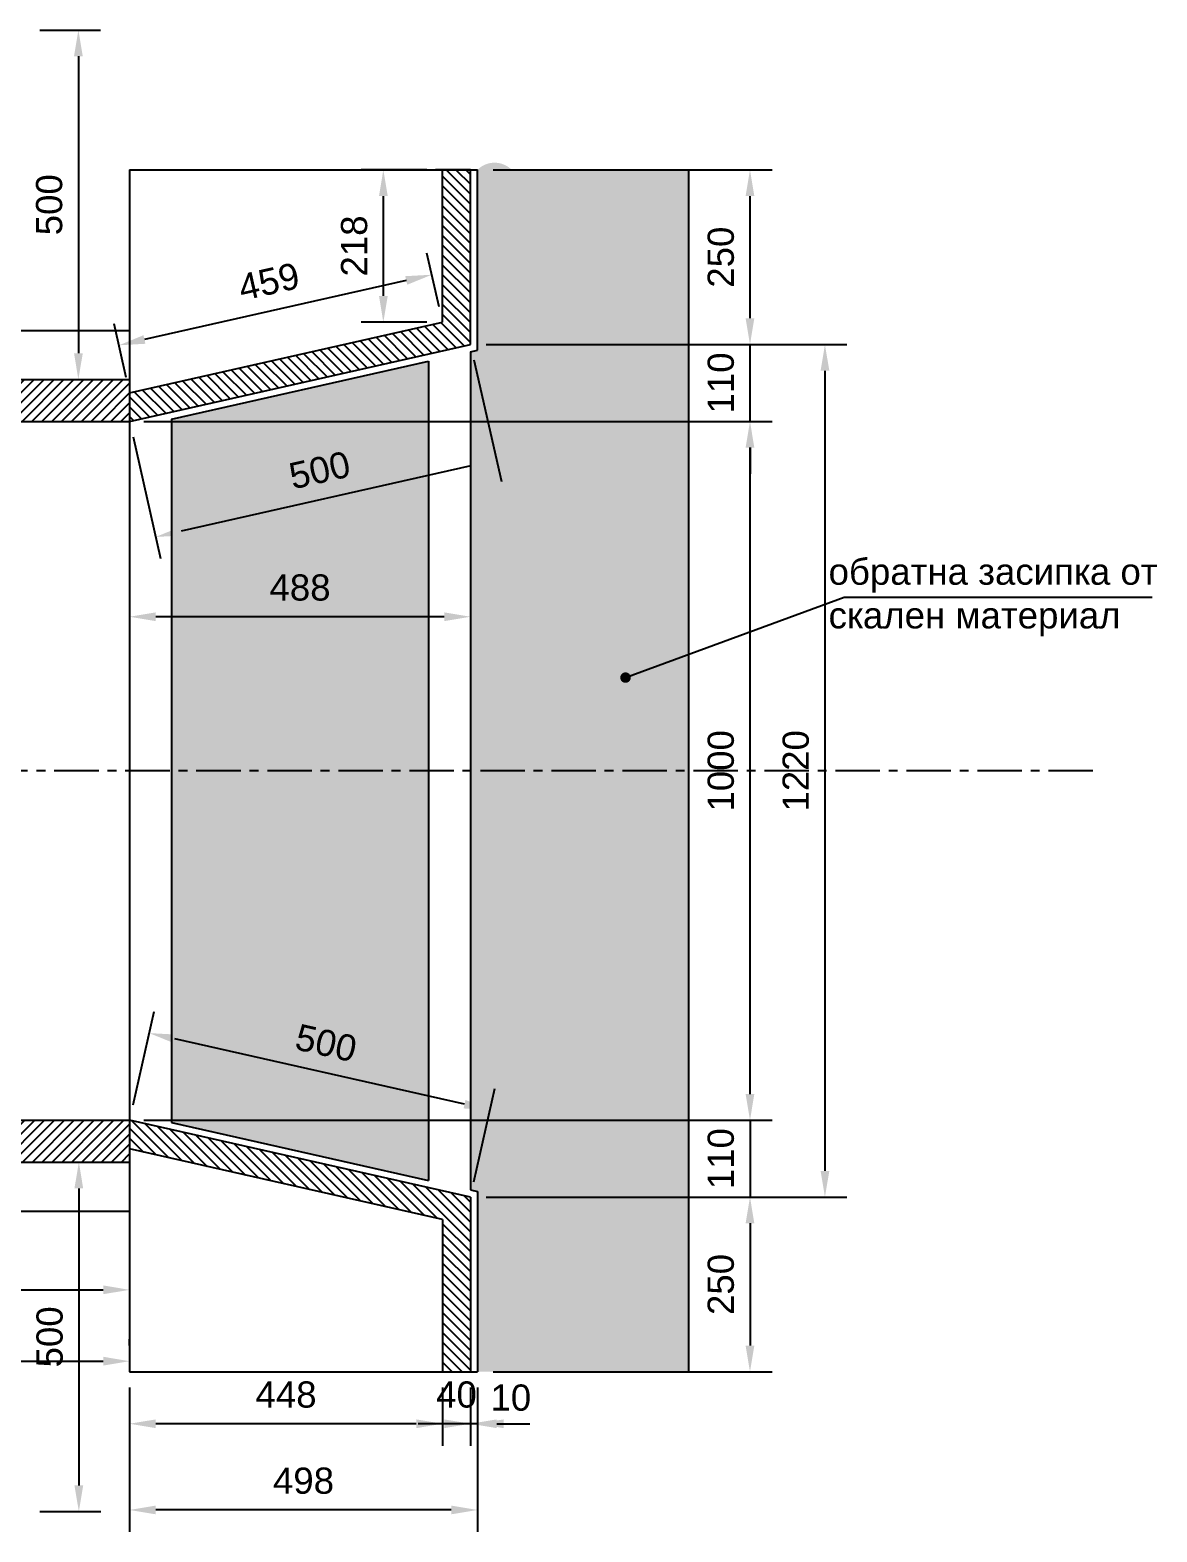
# Model space of a CAD drawing. Header units: centimetres. Extents: x 8495135 to 959133560, y 4530079 to 463453963.
# Drawn here: x 958981156 to 958982768, y 463411396 to 463413545 of the extents above; entities that cross this region are included whole.
import ezdxf

# ---------------------------------------------------------------- set-up
doc = ezdxf.new("R2010")
doc.units = ezdxf.units.CM
doc.header["$LTSCALE"] = 0.1
doc.linetypes.add('CENTER', pattern=[50.8, 31.75, -6.35, 6.35, -6.35])
for name, color, linetype in [('br_dimension', 1, 'Continuous'), ('br_hatch', 9, 'Continuous'), ('br_hatch_dark', 8, 'Continuous'), ('br_view_yellow', 2, 'Continuous')]:
    doc.layers.add(name, color=color, linetype=linetype)
doc.styles.add('MM 1 to 150', font='arial.ttf', dxfattribs={"height": 37.5})
doc.styles.add('MM_ARIAL', font='arial.ttf')
doc.dimstyles.new('MM DIM 1 to 150', dxfattribs={"dimscale": 15, "dimtxt": 2.5, "dimasz": 2.5, "dimexe": 2.1, "dimexo": 1.5, "dimgap": 1.5, "dimtad": 1, "dimdec": 0, "dimdsep": 46, "dimtxsty": 'MM_ARIAL', "dimcen": 3, "dimclrd": 1, "dimclre": 1, "dimclrt": 7, "dimaunit": 2, "dimadec": 1, "dimazin": 0, "dimtp": 100, "dimtm": 3, "dimtfac": 1, "dimtdec": 0, "dimtix": 1, "dimtmove": 0, "dimatfit": 3, "dimfxl": 0, "dimtolj": 1, "dimtzin": 0, "dimarcsym": 0})
pattern_1 = [(135, (950484480.079, 458887364.231), (-7.071067812, -7.071067812), [])]

# ---------------------------------------------------------------- blocks, each defined once
blk = doc.blocks.new('*D227')
at = {"layer": 'br_dimension', "color": 1, "lineweight": -2, "transparency": 16777216}
for p, q in [((958978298.3, 463411832.7), (958978298.3, 463411608.9)), ((958981298.3, 463411662.9), (958981298.3, 463411671.9)), ((958978335.8, 463411640.4), (958981260.8, 463411640.4))]:
    blk.add_line(p, q, dxfattribs=at)
at = {"layer": 'br_dimension', "color": 1, "transparency": 16777216}
for points in [[(958978335.8, 463411646.7), (958978335.8, 463411634.2), (958978298.3, 463411640.4)], [(958981260.8, 463411646.7), (958981260.8, 463411634.2), (958981298.3, 463411640.4)]]:
    blk.add_solid(points, dxfattribs=at)
at = {"layer": 'br_dimension', "color": 7, "transparency": 16777216, "insert": (958979798.3, 463411682.1), "char_height": 37.5, "attachment_point": 5, "style": 'MM_ARIAL'}
blk.add_mtext('\\A1;3000', dxfattribs=at)
blk = doc.blocks.new('*D230')
at = {"layer": 'br_dimension', "color": 1, "lineweight": -2, "transparency": 16777216}
for p, q in [((958979798.3, 463411832.7), (958979798.3, 463411711)), ((958981298.3, 463411832.7), (958981298.3, 463411711)), ((958979835.8, 463411742.5), (958981260.8, 463411742.5))]:
    blk.add_line(p, q, dxfattribs=at)
at = {"layer": 'br_dimension', "color": 1, "transparency": 16777216}
for points in [[(958979835.8, 463411748.8), (958979835.8, 463411736.3), (958979798.3, 463411742.5)], [(958981260.8, 463411748.8), (958981260.8, 463411736.3), (958981298.3, 463411742.5)]]:
    blk.add_solid(points, dxfattribs=at)
at = {"layer": 'br_dimension', "color": 7, "transparency": 16777216, "insert": (958980548.3, 463411784.1), "char_height": 37.5, "attachment_point": 5, "style": 'MM_ARIAL'}
blk.add_mtext('\\A1;1500', dxfattribs=at)
blk = doc.blocks.new('*D302')
at = {"layer": 'br_dimension', "color": 1, "lineweight": -2, "transparency": 16777216}
for p, q in [((958982186, 463413132.7), (958982186, 463413170.2)), ((958981808.6, 463413095.2), (958982217.5, 463413095.2)), ((958982186, 463412985.2), (958982186, 463413095.2)), ((958981318.8, 463412985.2), (958982217.5, 463412985.2)), ((958982186, 463412947.7), (958982186, 463412910.2))]:
    blk.add_line(p, q, dxfattribs=at)
at = {"layer": 'br_dimension', "color": 1, "transparency": 16777216}
for points in [[(958982179.7, 463413132.7), (958982192.2, 463413132.7), (958982186, 463413095.2)], [(958982179.7, 463412947.7), (958982192.2, 463412947.7), (958982186, 463412985.2)]]:
    blk.add_solid(points, dxfattribs=at)
at = {"layer": 'br_dimension', "color": 7, "transparency": 16777216, "insert": (958982144.4, 463413040.2), "char_height": 37.5, "attachment_point": 5, "rotation": 90, "style": 'MM_ARIAL'}
blk.add_mtext('\\A1;110', dxfattribs=at)
blk = doc.blocks.new('*D303')
at = {"layer": 'br_dimension', "color": 1, "lineweight": -2, "transparency": 16777216}
for p, q in [((958981318.8, 463412985.2), (958982217.5, 463412985.2)), ((958982186, 463412022.7), (958982186, 463412947.7)), ((958981318.8, 463411985.2), (958982217.5, 463411985.2))]:
    blk.add_line(p, q, dxfattribs=at)
at = {"layer": 'br_dimension', "color": 1, "transparency": 16777216}
for points in [[(958982179.7, 463412947.7), (958982192.2, 463412947.7), (958982186, 463412985.2)], [(958982179.7, 463412022.7), (958982192.2, 463412022.7), (958982186, 463411985.2)]]:
    blk.add_solid(points, dxfattribs=at)
at = {"layer": 'br_dimension', "color": 7, "transparency": 16777216, "insert": (958982144.4, 463412485.2), "char_height": 37.5, "attachment_point": 5, "rotation": 90, "style": 'MM_ARIAL'}
blk.add_mtext('\\A1;1000', dxfattribs=at)
blk = doc.blocks.new('*D304')
at = {"layer": 'br_dimension', "color": 1, "lineweight": -2, "transparency": 16777216}
for p, q in [((958981808.6, 463413095.2), (958982324.7, 463413095.2)), ((958982293.2, 463413057.7), (958982293.2, 463411912.7)), ((958981808.6, 463411875.2), (958982324.7, 463411875.2))]:
    blk.add_line(p, q, dxfattribs=at)
at = {"layer": 'br_dimension', "color": 1, "transparency": 16777216}
for points in [[(958982287, 463413057.7), (958982299.5, 463413057.7), (958982293.2, 463413095.2)], [(958982287, 463411912.7), (958982299.5, 463411912.7), (958982293.2, 463411875.2)]]:
    blk.add_solid(points, dxfattribs=at)
at = {"layer": 'br_dimension', "color": 7, "transparency": 16777216, "insert": (958982251.6, 463412485.2), "char_height": 37.5, "attachment_point": 5, "rotation": 90, "style": 'MM_ARIAL'}
blk.add_mtext('\\A1;1220', dxfattribs=at)
blk = doc.blocks.new('*D305')
at = {"layer": 'br_dimension', "color": 1, "lineweight": -2, "transparency": 16777216}
for p, q in [((958981791, 463413073.3), (958981830.3, 463412899.1)), ((958981303.3, 463412963.3), (958981342.6, 463412789.1)), ((958981786.8, 463412921.6), (958981372.2, 463412828.1))]:
    blk.add_line(p, q, dxfattribs=at)
at = {"layer": 'br_dimension', "color": 1, "transparency": 16777216}
for points in [[(958981785.4, 463412927.7), (958981788.2, 463412915.5), (958981823.4, 463412929.8)], [(958981370.8, 463412834.2), (958981373.6, 463412822), (958981335.6, 463412819.8)]]:
    blk.add_solid(points, dxfattribs=at)
at = {"layer": 'br_dimension', "color": 7, "transparency": 16777216, "insert": (958981570.3, 463412915.4), "char_height": 37.5, "attachment_point": 5, "rotation": 12.709, "style": 'MM_ARIAL'}
blk.add_mtext('\\A1;500', dxfattribs=at)
blk = doc.blocks.new('*D306')
at = {"layer": 'br_dimension', "color": 1, "lineweight": -2, "transparency": 16777216}
for p, q in [((958981818.6, 463413345.2), (958982217.5, 463413345.2)), ((958982186, 463413132.7), (958982186, 463413307.7)), ((958981808.6, 463413095.2), (958982217.5, 463413095.2))]:
    blk.add_line(p, q, dxfattribs=at)
at = {"layer": 'br_dimension', "color": 1, "transparency": 16777216}
for points in [[(958982179.7, 463413307.7), (958982192.2, 463413307.7), (958982186, 463413345.2)], [(958982179.7, 463413132.7), (958982192.2, 463413132.7), (958982186, 463413095.2)]]:
    blk.add_solid(points, dxfattribs=at)
at = {"layer": 'br_dimension', "color": 7, "transparency": 16777216, "insert": (958982144.4, 463413220.2), "char_height": 37.5, "attachment_point": 5, "rotation": 90, "style": 'MM_ARIAL'}
blk.add_mtext('\\A1;250', dxfattribs=at)
blk = doc.blocks.new('*D307')
at = {"layer": 'br_dimension', "color": 1, "lineweight": -2, "transparency": 16777216}
for p, q in [((958982186, 463412022.7), (958982186, 463412060.2)), ((958981318.8, 463411985.2), (958982217.5, 463411985.2)), ((958982186, 463411985.2), (958982186, 463411875.2)), ((958981808.6, 463411875.2), (958982217.5, 463411875.2)), ((958982186, 463411837.7), (958982186, 463411800.2))]:
    blk.add_line(p, q, dxfattribs=at)
at = {"layer": 'br_dimension', "color": 1, "transparency": 16777216}
for points in [[(958982179.7, 463412022.7), (958982192.2, 463412022.7), (958982186, 463411985.2)], [(958982179.7, 463411837.7), (958982192.2, 463411837.7), (958982186, 463411875.2)]]:
    blk.add_solid(points, dxfattribs=at)
at = {"layer": 'br_dimension', "color": 7, "transparency": 16777216, "insert": (958982144.4, 463411930.2), "char_height": 37.5, "attachment_point": 5, "rotation": 90, "style": 'MM_ARIAL'}
blk.add_mtext('\\A1;110', dxfattribs=at)
blk = doc.blocks.new('*D308')
at = {"layer": 'br_dimension', "color": 1, "lineweight": -2, "transparency": 16777216}
for p, q in [((958981808.6, 463411875.2), (958982217.5, 463411875.2)), ((958982186, 463411837.7), (958982186, 463411662.7)), ((958981818.6, 463411625.2), (958982217.5, 463411625.2))]:
    blk.add_line(p, q, dxfattribs=at)
at = {"layer": 'br_dimension', "color": 1, "transparency": 16777216}
for points in [[(958982179.7, 463411837.7), (958982192.2, 463411837.7), (958982186, 463411875.2)], [(958982179.7, 463411662.7), (958982192.2, 463411662.7), (958982186, 463411625.2)]]:
    blk.add_solid(points, dxfattribs=at)
at = {"layer": 'br_dimension', "color": 7, "transparency": 16777216, "insert": (958982144.4, 463411750.2), "char_height": 37.5, "attachment_point": 5, "rotation": 90, "style": 'MM_ARIAL'}
blk.add_mtext('\\A1;250', dxfattribs=at)
blk = doc.blocks.new('*D310')
at = {"layer": 'br_dimension', "color": 1, "lineweight": -2, "transparency": 16777216}
for p, q in [((958981786.1, 463411602.7), (958981786.1, 463411519.4)), ((958981796.1, 463411602.7), (958981796.1, 463411519.4)), ((958981748.6, 463411550.9), (958981711.1, 463411550.9)), ((958981796.1, 463411550.9), (958981786.1, 463411550.9)), ((958981833.6, 463411550.9), (958981871.1, 463411550.9))]:
    blk.add_line(p, q, dxfattribs=at)
at = {"layer": 'br_dimension', "color": 1, "transparency": 16777216}
for points in [[(958981748.6, 463411557.1), (958981748.6, 463411544.6), (958981786.1, 463411550.9)], [(958981833.6, 463411557.1), (958981833.6, 463411544.6), (958981796.1, 463411550.9)]]:
    blk.add_solid(points, dxfattribs=at)
at = {"layer": 'br_dimension', "color": 7, "transparency": 16777216, "insert": (958981843.8, 463411588.1), "char_height": 37.5, "attachment_point": 5, "style": 'MM_ARIAL'}
blk.add_mtext('\\A1;10', dxfattribs=at)
blk = doc.blocks.new('*D311')
at = {"layer": 'br_dimension', "color": 1, "lineweight": -2, "transparency": 16777216}
for p, q in [((958981746.1, 463411602.7), (958981746.1, 463411519.4)), ((958981786.1, 463411602.7), (958981786.1, 463411519.4)), ((958981708.6, 463411550.9), (958981671.1, 463411550.9)), ((958981786.1, 463411550.9), (958981746.1, 463411550.9)), ((958981823.6, 463411550.9), (958981861.1, 463411550.9))]:
    blk.add_line(p, q, dxfattribs=at)
at = {"layer": 'br_dimension', "color": 1, "transparency": 16777216}
for points in [[(958981708.6, 463411557.1), (958981708.6, 463411544.6), (958981746.1, 463411550.9)], [(958981823.6, 463411557.1), (958981823.6, 463411544.6), (958981786.1, 463411550.9)]]:
    blk.add_solid(points, dxfattribs=at)
at = {"layer": 'br_dimension', "color": 7, "transparency": 16777216, "insert": (958981766.1, 463411592.5), "char_height": 37.5, "attachment_point": 5, "style": 'MM_ARIAL'}
blk.add_mtext('\\A1;40', dxfattribs=at)
blk = doc.blocks.new('*D312')
at = {"layer": 'br_dimension', "color": 1, "lineweight": -2, "transparency": 16777216}
for p, q in [((958981298.3, 463411602.7), (958981298.3, 463411519.4)), ((958981746.1, 463411602.7), (958981746.1, 463411519.4)), ((958981708.6, 463411550.9), (958981335.8, 463411550.9))]:
    blk.add_line(p, q, dxfattribs=at)
at = {"layer": 'br_dimension', "color": 1, "transparency": 16777216}
for points in [[(958981335.8, 463411557.1), (958981335.8, 463411544.6), (958981298.3, 463411550.9)], [(958981708.6, 463411557.1), (958981708.6, 463411544.6), (958981746.1, 463411550.9)]]:
    blk.add_solid(points, dxfattribs=at)
at = {"layer": 'br_dimension', "color": 7, "transparency": 16777216, "insert": (958981522.2, 463411592.5), "char_height": 37.5, "attachment_point": 5, "style": 'MM_ARIAL'}
blk.add_mtext('\\A1;448', dxfattribs=at)
blk = doc.blocks.new('*D313')
at = {"layer": 'br_dimension', "color": 1, "lineweight": -2, "transparency": 16777216}
for p, q in [((958981298.3, 463411602.7), (958981298.3, 463411396)), ((958981796.1, 463411602.7), (958981796.1, 463411396)), ((958981758.6, 463411427.5), (958981335.8, 463411427.5))]:
    blk.add_line(p, q, dxfattribs=at)
at = {"layer": 'br_dimension', "color": 1, "transparency": 16777216}
for points in [[(958981335.8, 463411433.8), (958981335.8, 463411421.3), (958981298.3, 463411427.5)], [(958981758.6, 463411433.8), (958981758.6, 463411421.3), (958981796.1, 463411427.5)]]:
    blk.add_solid(points, dxfattribs=at)
at = {"layer": 'br_dimension', "color": 7, "transparency": 16777216, "insert": (958981547.2, 463411469.2), "char_height": 37.5, "attachment_point": 5, "style": 'MM_ARIAL'}
blk.add_mtext('\\A1;498', dxfattribs=at)
blk = doc.blocks.new('*D314')
at = {"layer": 'br_dimension', "color": 1, "lineweight": -2, "transparency": 16777216}
for p, q in [((958981741.1, 463413149.2), (958981723.8, 463413225.8)), ((958981694.2, 463413186.9), (958981319.6, 463413102.4)), ((958981293.4, 463413048.2), (958981276.1, 463413124.9))]:
    blk.add_line(p, q, dxfattribs=at)
at = {"layer": 'br_dimension', "color": 1, "transparency": 16777216}
for points in [[(958981692.8, 463413193), (958981695.6, 463413180.8), (958981730.8, 463413195.1)], [(958981318.2, 463413108.5), (958981321, 463413096.3), (958981283, 463413094.1)]]:
    blk.add_solid(points, dxfattribs=at)
at = {"layer": 'br_dimension', "color": 7, "transparency": 16777216, "insert": (958981497.7, 463413185.2), "char_height": 37.5, "attachment_point": 5, "rotation": 12.709, "style": 'MM_ARIAL'}
blk.add_mtext('\\A1;459', dxfattribs=at)
blk = doc.blocks.new('*D315')
at = {"layer": 'br_dimension', "color": 1, "lineweight": -2, "transparency": 16777216}
for p, q in [((958981723.6, 463413345.2), (958981629.9, 463413345.2)), ((958981661.4, 463413307.7), (958981661.4, 463413164.7)), ((958981723.6, 463413127.2), (958981629.9, 463413127.2))]:
    blk.add_line(p, q, dxfattribs=at)
at = {"layer": 'br_dimension', "color": 1, "transparency": 16777216}
for points in [[(958981655.2, 463413307.7), (958981667.7, 463413307.7), (958981661.4, 463413345.2)], [(958981655.2, 463413164.7), (958981667.7, 463413164.7), (958981661.4, 463413127.2)]]:
    blk.add_solid(points, dxfattribs=at)
at = {"layer": 'br_dimension', "color": 7, "transparency": 16777216, "insert": (958981619.8, 463413236.2), "char_height": 37.5, "attachment_point": 5, "rotation": 90, "style": 'MM_ARIAL'}
blk.add_mtext('\\A1;218', dxfattribs=at)
blk = doc.blocks.new('*D309')
at = {"layer": 'br_dimension', "color": 1, "lineweight": -2, "transparency": 16777216}
for p, q in [((958981303.3, 463412007.2), (958981333.4, 463412140.7)), ((958981777.6, 463412008.2), (958981363, 463412101.7)), ((958981791, 463411897.2), (958981821.1, 463412030.7))]:
    blk.add_line(p, q, dxfattribs=at)
at = {"layer": 'br_dimension', "color": 1, "transparency": 16777216}
for points in [[(958981364.4, 463412107.8), (958981361.7, 463412095.6), (958981326.4, 463412109.9)], [(958981779, 463412014.3), (958981776.2, 463412002.1), (958981814.2, 463411999.9)]]:
    blk.add_solid(points, dxfattribs=at)
at = {"layer": 'br_dimension', "color": 7, "transparency": 16777216, "insert": (958981579.5, 463412095.6), "char_height": 37.5, "attachment_point": 5, "rotation": 347.291, "style": 'MM_ARIAL'}
blk.add_mtext('\\A1;500', dxfattribs=at)
blk = doc.blocks.new('*D316')
at = {"layer": 'br_dimension', "color": 1, "lineweight": -2, "transparency": 16777216}
for p, q in [((958981786.1, 463412853.8), (958981786.1, 463412674.2)), ((958981298.3, 463412796), (958981298.3, 463412674.2)), ((958981748.6, 463412705.7), (958981335.8, 463412705.7))]:
    blk.add_line(p, q, dxfattribs=at)
at = {"layer": 'br_dimension', "color": 1, "transparency": 16777216}
for points in [[(958981335.8, 463412711.9), (958981335.8, 463412699.4), (958981298.3, 463412705.7)], [(958981748.6, 463412711.9), (958981748.6, 463412699.4), (958981786.1, 463412705.7)]]:
    blk.add_solid(points, dxfattribs=at)
at = {"layer": 'br_dimension', "color": 7, "transparency": 16777216, "insert": (958981542.2, 463412747.3), "char_height": 37.5, "attachment_point": 5, "style": 'MM_ARIAL'}
blk.add_mtext('\\A1;488', dxfattribs=at)
blk = doc.blocks.new('*D778')
at = {"layer": 'br_hatch', "color": 1, "lineweight": -2, "transparency": 16777216}
for p, q in [((958981169.8, 463413545.2), (958981256.6, 463413545.2)), ((958981225.1, 463413507.7), (958981225.1, 463413082.7)), ((958981169.8, 463413045.2), (958981256.6, 463413045.2))]:
    blk.add_line(p, q, dxfattribs=at)
at = {"layer": 'br_hatch', "color": 1, "transparency": 16777216}
for points in [[(958981218.9, 463413507.7), (958981231.4, 463413507.7), (958981225.1, 463413545.2)], [(958981218.9, 463413082.7), (958981231.4, 463413082.7), (958981225.1, 463413045.2)]]:
    blk.add_solid(points, dxfattribs=at)
at = {"layer": 'br_hatch', "color": 7, "transparency": 16777216, "insert": (958981183.5, 463413295.2), "char_height": 37.5, "attachment_point": 5, "rotation": 90, "style": 'MM_ARIAL'}
blk.add_mtext('\\A1;500', dxfattribs=at)
blk = doc.blocks.new('*D782')
at = {"layer": 'br_hatch', "color": 1, "lineweight": -2, "transparency": 16777216}
for p, q in [((958981169.8, 463411925.2), (958981257.3, 463411925.2)), ((958981225.8, 463411887.7), (958981225.8, 463411462.7)), ((958981169.8, 463411425.2), (958981257.3, 463411425.2))]:
    blk.add_line(p, q, dxfattribs=at)
at = {"layer": 'br_hatch', "color": 1, "transparency": 16777216}
for points in [[(958981219.5, 463411887.7), (958981232, 463411887.7), (958981225.8, 463411925.2)], [(958981219.5, 463411462.7), (958981232, 463411462.7), (958981225.8, 463411425.2)]]:
    blk.add_solid(points, dxfattribs=at)
at = {"layer": 'br_hatch', "color": 7, "transparency": 16777216, "insert": (958981184.1, 463411675.2), "char_height": 37.5, "attachment_point": 5, "rotation": 90, "style": 'MM_ARIAL'}
blk.add_mtext('\\A1;500', dxfattribs=at)

msp = doc.modelspace()

# ---------------------------------------------------------------- hatches: boundary and pattern name
at = {"layer": 'br_hatch'}
h = msp.add_hatch(dxfattribs=at)
h.set_pattern_fill('_USER,_I', color=256, scale=10, angle=135, style=2, pattern_type=0)
h.set_pattern_definition(pattern_1)
h.paths.add_polyline_path([(958981786.07, 463413095.23), (958981786.07, 463413345.23), (958981746.07, 463413345.23), (958981746.07, 463413127.21), (958981298.32, 463413026.24), (958981298.32, 463412985.23)])
h = msp.add_hatch(dxfattribs=at)
h.set_pattern_fill('GRAVEL', color=256, scale=5, style=2)
h.set_pattern_definition([(228.0127875, (950484571.519, 458893469.854), (-1016.00000008, -1142.999999929), [17.086072, -1691.524182]), (184.969741, (950484560.089, 458893457.1537), (1523.999999397, 127.000007235), [29.320236, -2902.7024447]), (132.5104471, (950484530.879, 458893454.614), (1270.0000005364, -1396.999999512), [20.674076, -2046.7361397]), (267.273689, (950484481.349, 458893422.8637), (127.000000266, 2539.9999999867), [26.700226, -2643.3218713]), (292.83365418, (950484480.079, 458893396.1937), (-635.000000053, 1523.9999999778), [26.181685, -2591.9903873]), (357.273689, (950484490.239, 458893372.0637), (-2539.9999999867, 127.000000266), [26.700226, -2643.3218713]), (37.69424047, (950484516.909, 458893370.7937), (-1650.9999999268, -1270.000000095), [35.309683, -3495.6557657]), (72.25532837, (950484544.849, 458893392.3837), (889.000000239, 2793.999999924), [33.335976, -3300.2628301]), (121.42956562, (950484555.009, 458893424.1337), (-1016.000000144, 1650.9999999113), [26.79065, -2652.277285]), (175.2363583, (950484541.039, 458893446.994), (1396.99999998, -127.00000022), [30.585664, -1498.6968475]), (222.3974378, (950484510.559, 458893449.5337), (-1523.9999999512, -1397.0000000532), [39.553896, -3915.8386256]), (138.81407483, (950484607.079, 458893421.594), (-888.999999947, 762.000000062), [13.500227, -1336.5282912]), (171.4692344, (950484596.919, 458893430.4837), (1651.0000000445, -253.999999712), [25.684099, -2542.7319499]), (225, (950484571.52, 458893434.29), (-2e-14, -127), [17.960467, -161.6446554]), (203.19859051, (950484562.629, 458893449.534), (635.000000017, 253.999999955), [9.672066, -957.5311184]), (291.8014095, (950484553.739, 458893445.724), (-127.000000027, 380.99999999), [13.678281, -670.2376495]), (30.96375653, (950484558.819, 458893433.024), (381.00000001, 253.999999986), [22.215983, -718.3149076]), (161.5650512, (950484577.87, 458893444.454), (254, -126.99999999), [16.064357, -385.5449058]), (16.38954033, (950484480.079, 458893445.724), (1270, 381), [22.5044, -2227.9413336]), (70.34617594, (950484501.669, 458893452.074), (-508.0000000465, -1396.9999999835), [18.879947, -1869.1107839]), (293.19859051, (950484577.869, 458893469.854), (-253.999999956, 635.000000018), [19.344005, -947.8591794]), (343.61045967, (950484585.489, 458893452.074), (-1270.0000000266, 380.999999911), [22.5044, -2227.9413336]), (339.44395478, (950484480.079, 458893366.984), (-635, 254), [21.70176, -1063.3867157]), (294.7751406, (950484500.399, 458893359.364), (-635.000000756, 1396.999999656), [18.183606, -1800.179669]), (66.80140949, (950484579.139, 458893342.854), (253.99999996, 635.000000016), [19.344005, -947.8591794]), (17.35402464, (950484586.759, 458893360.634), (-1650.999999967, -508.0000001066), [21.289137, -2107.618799]), (69.44395478, (950484516.909, 458893342.854), (-254.000000004, -634.999999998), [10.85088, -1074.2375957]), (101.30993247, (950484571.52, 458893342.854), (-127, 508), [6.47573, -641.0997482]), (165.96375653, (950484570.25, 458893349.204), (381, -127), [26.181685, -497.4527295]), (186.00900596, (950484544.849, 458893355.5537), (1269.9999999933, 127.0000000665), [24.26335, -2402.0682432]), (303.69006753, (950484558.82, 458893421.594), (-127.00000002, 253.99999999), [18.316194, -439.588818]), (353.15722659, (950484568.979, 458893406.3537), (2159.0000000133, -253.999999887), [31.977838, -3165.8004533]), (60.9453959, (950484600.729, 458893402.544), (-508.000000014, -888.999999992), [13.075412, -1294.4696159]), (90, (950484607.08, 458893413.97), (-127, 127), [7.62, -119.38]), (120.25643716, (950484542.309, 458893359.364), (507.999999938, -889.0000000355), [17.643348, -1746.6970387]), (48.0127875, (950484533.419, 458893374.604), (1016.000000084, 1142.9999999255), [34.172144, -1674.43811]), (0, (950484556.28, 458893400), (127, 127), [33.02, -93.98]), (325.3048465, (950484589.299, 458893400.004), (1270.000000481, -888.999999313), [20.080478, -1987.9658362]), (254.0546041, (950484605.809, 458893388.574), (-126.99999999, -508.000000002), [18.491454, -906.082502]), (207.64597536, (950484600.729, 458893370.7937), (-2413.0000000887, -1269.9999998315), [30.107255, -2980.6232211]), (175.42607874, (950484574.059, 458893356.8237), (-1651, 127), [31.851473, -3153.2923228])])
h.paths.add_polyline_path([(958981726.07, 463413071.45), (958981358.32, 463412988.51), (958981358.32, 463412485.23), (958981726.07, 463412485.23)])
h.paths.add_polyline_path([(958981358.32, 463411981.95), (958981726.07, 463411899.01), (958981726.07, 463412485.23), (958981358.32, 463412485.23)])
edge = h.paths.add_edge_path()
edge.add_line((958981796.07, 463413087.23), (958981786.07, 463413084.98))
edge.add_line((958981786.07, 463413084.98), (958981786.07, 463412485.23))
edge.add_line((958981786.07, 463412485.23), (958982098.02, 463412485.23))
edge.add_line((958982098.02, 463412485.23), (958982098.02, 463413345.23))
edge.add_line((958982098.02, 463413345.23), (958981845.01, 463413345.23))
edge.add_arc((958981820.54, 463413320.9), 34.51, 44.83809, 135.16191)
edge.add_line((958981796.07, 463413345.23), (958981796.07, 463413087.23))
h.paths.add_polyline_path([(958981786.07, 463411885.48), (958981796.07, 463411883.23), (958981796.07, 463411625.23), (958982098.02, 463411625.23), (958982098.02, 463412485.23), (958981786.07, 463412485.23)])
h = msp.add_hatch(dxfattribs=at)
h.set_pattern_fill('_USER', color=256, scale=10, angle=45, style=2, pattern_type=0)
h.set_pattern_definition([(45, (950484482.079, 458887364.231), (-7.071067812, 7.071067812), [])])
h.paths.add_polyline_path([(958981298.32, 463412985.23), (958981298.32, 463413045.23), (958980548.32, 463413045.23), (958980548.32, 463412985.23)])
h.paths.add_polyline_path([(958981298.32, 463411925.23), (958981298.32, 463411985.23), (958980548.32, 463411985.23), (958980548.32, 463411925.23)])
h = msp.add_hatch(dxfattribs=at)
h.set_pattern_fill('_USER,_I', color=256, scale=10, angle=135, style=2, pattern_type=0)
h.set_pattern_definition(pattern_1)
h.paths.add_polyline_path([(958981298.32, 463411985.23), (958981298.32, 463411944.23), (958981746.07, 463411843.25), (958981746.07, 463411625.23), (958981786.07, 463411625.23), (958981786.07, 463411875.23)])

# ---------------------------------------------------------------- linework, layer by layer
at = {"layer": 'br_dimension', "linetype": 'CENTER', "ltscale": 20}
msp.add_line((958982676.55, 463412485.23), (958976942.89, 463412485.23), dxfattribs=at)
at = {"layer": 'br_hatch_dark'}
msp.add_line((958982098.02, 463413345.23), (958982098.02, 463411625.23), dxfattribs=at)
at = {"layer": 'br_view_yellow'}
for p, q in [((958981298.32, 463413345.23), (958981298.32, 463411625.23)), ((958981298.32, 463413345.23), (958981796.07, 463413345.23)), ((958981786.07, 463413345.23), (958981736.07, 463413345.23)), ((958981746.07, 463413127.21), (958981746.07, 463413345.23)), ((958981786.07, 463413095.23), (958981786.07, 463413345.23)), ((958981796.07, 463413087.23), (958981796.07, 463413345.23)), ((958981298.32, 463413026.24), (958981746.07, 463413127.21)), ((958978298.32, 463413115.23), (958981298.32, 463413115.23)), ((958981298.32, 463413115.23), (958981298.32, 463411855.23)), ((958981298.32, 463412985.23), (958981786.07, 463413095.23)), ((958981786.07, 463413084.98), (958981796.07, 463413087.23)), ((958981786.07, 463413084.98), (958981786.07, 463411885.48)), ((958981358.32, 463412988.51), (958981726.07, 463413071.45)), ((958981726.07, 463413071.45), (958981726.07, 463411899.01)), ((958978298.32, 463413045.23), (958981298.32, 463413045.23)), ((958978298.32, 463412985.23), (958981298.32, 463412985.23)), ((958981358.32, 463412988.51), (958981358.32, 463411981.95)), ((958978298.32, 463411985.23), (958981298.32, 463411985.23)), ((958981786.07, 463411875.23), (958981298.32, 463411985.23)), ((958981358.32, 463411981.95), (958981726.07, 463411899.01)), ((958981746.07, 463411843.25), (958981298.32, 463411944.23)), ((958978298.32, 463411925.23), (958981298.32, 463411925.23)), ((958981786.07, 463411885.48), (958981796.07, 463411883.23)), ((958981796.07, 463411883.23), (958981796.07, 463411625.23)), ((958978298.32, 463411855.23), (958981298.32, 463411855.23)), ((958981786.07, 463411875.23), (958981786.07, 463411625.23)), ((958981746.07, 463411843.25), (958981746.07, 463411625.23)), ((958981298.32, 463411625.23), (958981796.07, 463411625.23)), ((958981736.07, 463411625.23), (958981786.07, 463411625.23))]:
    msp.add_line(p, q, dxfattribs=at)

# ---------------------------------------------------------------- texts
at = {"layer": 'br_view_yellow', "insert": (958982298.44, 463412789), "char_height": 37.5, "width": 513.6937, "attachment_point": 1, "style": 'MM 1 to 150'}
msp.add_mtext('обратна засипка от скален материал ', dxfattribs=at)

# ---------------------------------------------------------------- dimensions: what is measured, and where the dimension line sits
at = {"layer": 'br_dimension', "color": 1}
for p1, p2, distance, picture, middle in [((958981746.07, 463413345.23), (958981746.07, 463413127.21), -84.62, '*D315', (958981619.8, 463413236.22)), ((958981746.07, 463413127.21), (958981298.32, 463413026.24), -69.6, '*D314', (958981497.72, 463413185.24)), ((958981786.07, 463413095.23), (958981298.32, 463412985.23), 169.57, '*D305', (958981570.34, 463412915.44)), ((958981786.07, 463411875.23), (958981298.32, 463411985.23), -127.84, '*D309', (958981579.48, 463412095.56))]:
    dim = msp.add_aligned_dim(p1=p1, p2=p2, distance=distance, dimstyle='MM DIM 1 to 150', dxfattribs=at)
    dim.commit()
    dim.dimension.update_dxf_attribs({"geometry": picture, "text_midpoint": middle})
for base, p1, p2, angle, picture, middle in [((958982186, 463413345.23), (958981786.07, 463413095.23), (958981796.07, 463413345.23), 90, '*D306', (958982144.35, 463413220.23)), ((958982186, 463413095.23), (958981296.32, 463412985.23), (958981786.07, 463413095.23), 90, '*D302', (958982144.35, 463413040.23)), ((958982293.21, 463411875.23), (958981786.07, 463413095.23), (958981786.07, 463411875.23), 90, '*D304', (958982251.56, 463412485.23)), ((958982186, 463412985.23), (958981296.32, 463411985.23), (958981296.32, 463412985.23), 90, '*D303', (958982144.35, 463412485.23)), ((958982186, 463411875.23), (958981296.32, 463411985.23), (958981786.07, 463411875.23), 270, '*D307', (958982144.35, 463411930.23)), ((958982186, 463411625.23), (958981786.07, 463411875.23), (958981796.07, 463411625.23), 270, '*D308', (958982144.35, 463411750.23)), ((958981298.32, 463411550.85), (958981746.07, 463411625.23), (958981298.32, 463411625.23), 180, '*D312', (958981522.19, 463411592.5)), ((958981298.32, 463411427.55), (958981796.07, 463411625.23), (958981298.32, 463411625.23), 180, '*D313', (958981547.19, 463411469.2)), ((958981746.07, 463411550.85), (958981786.07, 463411625.23), (958981746.07, 463411625.23), 180, '*D311', (958981766.07, 463411592.5))]:
    dim = msp.add_linear_dim(base=base, p1=p1, p2=p2, angle=angle, dimstyle='MM DIM 1 to 150', dxfattribs=at)
    dim.commit()
    dim.dimension.update_dxf_attribs({"geometry": picture, "text_midpoint": middle})
dim = msp.add_linear_dim(base=(958981298.32, 463412705.68), p1=(958981786.07, 463412876.31), p2=(958981298.32, 463412818.45), dimstyle='MM DIM 1 to 150', override={"dimrnd": 0}, dxfattribs=at)
dim.commit()
dim.dimension.update_dxf_attribs({"geometry": '*D316', "text_midpoint": (958981542.19, 463412747.32)})
at = {"layer": 'br_dimension'}
for base, p1, p2, picture, middle in [((958981298.32, 463411640.4), (958978298.32, 463411855.23), (958981298.32, 463411640.4), '*D227', (958979798.32, 463411682.06)), ((958981298.32, 463411742.5), (958979798.32, 463411855.23), (958981298.32, 463411855.23), '*D230', (958980548.32, 463411784.15))]:
    dim = msp.add_linear_dim(base=base, p1=p1, p2=p2, dimstyle='MM DIM 1 to 150', dxfattribs=at)
    dim.commit()
    dim.dimension.update_dxf_attribs({"geometry": picture, "text_midpoint": middle})
dim = msp.add_linear_dim(base=(958981786.07, 463411550.85), p1=(958981796.07, 463411625.23), p2=(958981786.07, 463411625.23), angle=180, dimstyle='MM DIM 1 to 150', override={"dimtmove": 2}, dxfattribs=at)
dim.commit()
dim.dimension.update_dxf_attribs({"geometry": '*D310', "text_midpoint": (958981843.79, 463411588.09), "dimtype": 160})
at = {"layer": 'br_hatch'}
for base, p1, p2, picture, middle in [((958981225.11, 463413045.23), (958981147.35, 463413545.23), (958981147.35, 463413045.23), '*D778', (958981183.47, 463413295.23)), ((958981225.79, 463411425.23), (958981147.35, 463411925.23), (958981147.35, 463411425.23), '*D782', (958981184.14, 463411675.23))]:
    dim = msp.add_linear_dim(base=base, p1=p1, p2=p2, angle=90, dimstyle='MM DIM 1 to 150', dxfattribs=at)
    dim.commit()
    dim.dimension.update_dxf_attribs({"geometry": picture, "text_midpoint": middle})

# ---------------------------------------------------------------- leaders
at = {"layer": 'br_dimension'}
msp.add_leader([(958982007.92, 463412618.6), (958982320.63, 463412733.88), (958982761.14, 463412733.88)], dimstyle='MM DIM 1 to 150', override={"dimasz": 1, "dimgap": 1.5, "dimtad": 0, "dimldrblk": 'Dot'}, dxfattribs=at)

doc.saveas('drawing.dxf')
